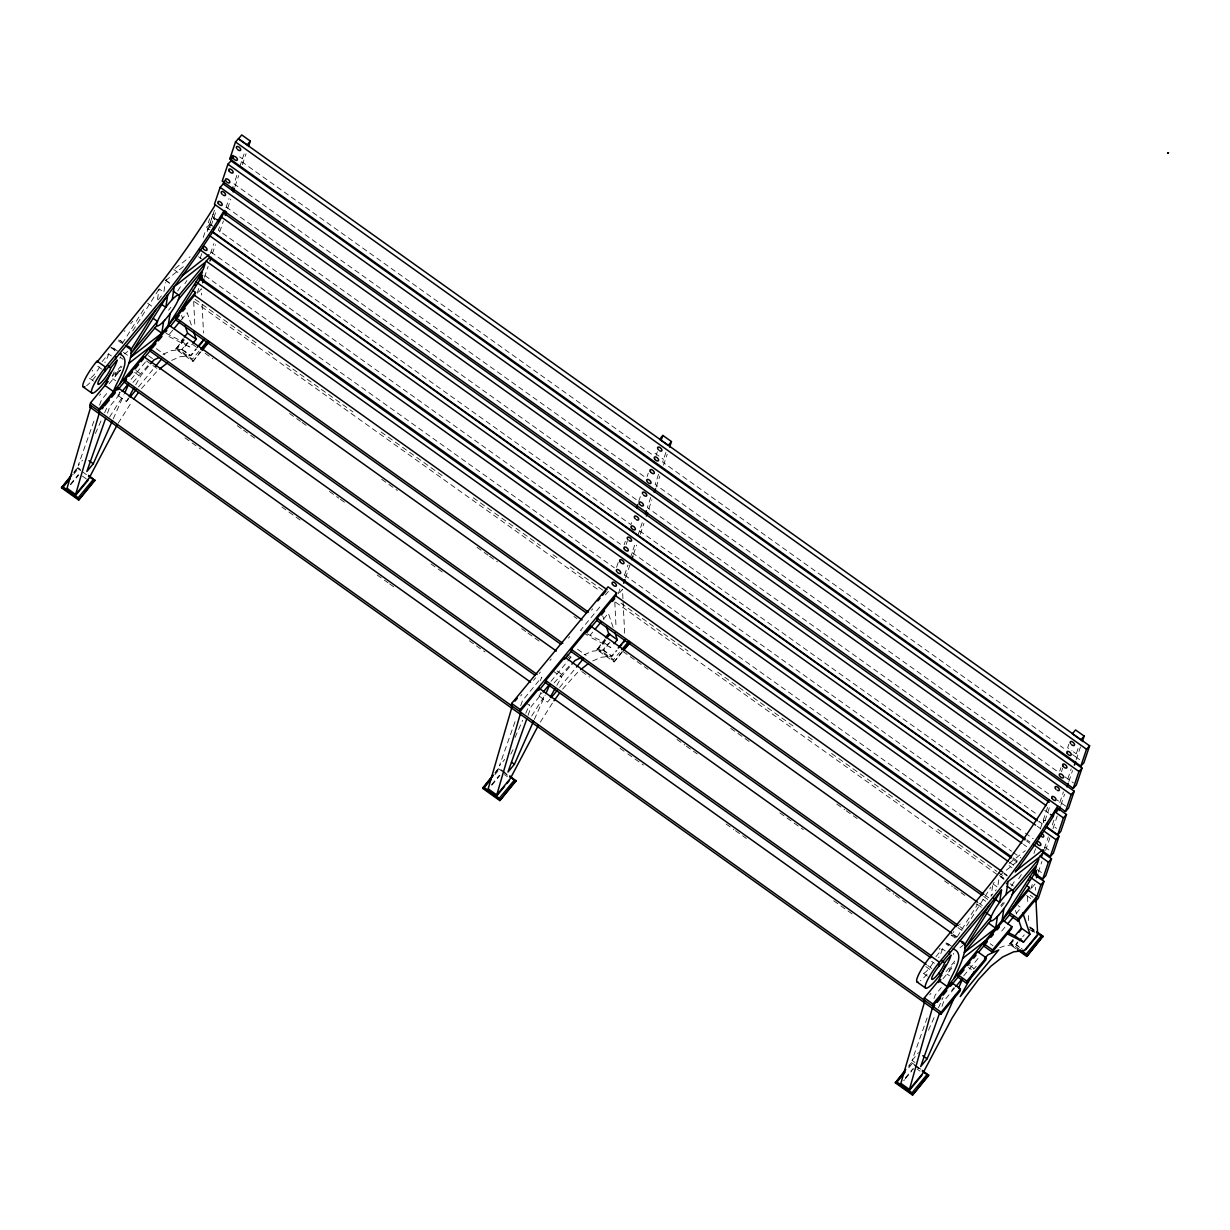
<?xml version="1.0" encoding="UTF-8"?>
<svg xmlns="http://www.w3.org/2000/svg" width="1230" height="1230" viewBox="0 0 1230 1230"><rect width="100%" height="100%" fill="white"/><g stroke="black" fill="none" stroke-linecap="round" stroke-linejoin="round"><path stroke-width="0.75" stroke-dasharray="5 3.75" d="M74.138 472.505L77.69 467.554L73.708 472.382M120.34 370.092L115.512 375.919L115.835 373.828L121.939 366.586M115.589 375.98L115.912 373.874M157.486 299.444L159.116 288.896L163.406 291.956M163.928 291.587L165.343 282.408M200.982 351.703L192.956 361.42L175.752 349.151L182.932 339.834M192.956 361.42L199.967 352.303M495.275 773.04L498.842 768.089L505.084 772.548M622.134 652.238L614.093 661.955L596.904 649.686L605.083 639.139M614.093 661.955L622.242 651.454M916.212 1065.933L911.522 1062.582L909.108 1066.149M949.422 971.008L949.745 968.902L954.557 963.075M992.672 885.677L991.026 896.24A18.819 3.567 -54.5 0 1 996.269 889.751M998.037 884.785L999.16 877.436M1015.842 948.653L1009.584 944.179L1013.151 939.228M236.837 175.429L233.992 183.87L644.966 477.148M647.103 476.579L648.241 473.212M658.542 474.273L655.129 484.405L1057.662 771.656M1059.783 771.072L1060.921 767.705M1067.809 778.898L1071.222 768.765M203.257 237.436L204.964 232.378L208.054 228.964M209.823 229.733L206.702 227.504L209.638 218.756M214.451 210.207L206.917 232.347L208.131 229.026M213.205 213.959L209.792 224.091L206.702 227.504M200.136 258.454L201.966 252.996M211.145 225.751L216.649 209.392M198.768 288.466L196.846 294.216L201.351 288.758L201.659 295.077M210.484 253.611L213.882 243.602M219.524 226.843L218.387 230.225L630.929 524.626L632.066 521.243M225.982 207.593L229.041 198.568M239.681 166.988L244.77 151.874M204.441 277.304L208.116 266.403M212.39 253.688L215.45 244.601M219.739 231.886L223.414 220.985M227.688 208.27L230.748 199.183M235.022 186.468L238.697 175.567M242.371 164.666L246.031 153.765M616.568 567.276L618.275 562.202M624.148 544.752L625.286 541.369M638.739 501.41L640.446 496.336M626.162 544.444L627.392 540.816M656.128 455.423L657.358 451.794M619.92 589.001L617.983 594.736L622.488 589.293L622.949 598.779M624.533 575.163L628.007 564.954M630.237 558.266L635.587 542.445M637.817 535.726L642.936 520.628M650.747 497.412L647.334 507.544L1049.867 794.795M665.907 452.409L662.647 462.096L1063.612 748.224M625.578 577.839L629.868 565.124M633.542 554.223L636.602 545.136M640.261 534.235L643.936 523.334M648.825 508.79L651.885 499.718M656.174 486.988L659.834 476.087M663.508 465.201L667.183 454.301M1068.824 744.242L1067.655 747.717L1071.945 750.792M1040.242 829.112L1041.948 824.054L1038.827 821.825M1047.591 807.295L1041.948 824.054M1033.953 853.482L1035.798 848.024M1044.962 820.779L1050.466 804.42M1061.475 771.717L1062.705 768.089M1030.663 889.244L1032.6 883.494M1044.301 848.639L1048.283 836.938M1053.91 820.195L1052.204 825.253L1056.508 828.328M1059.814 802.621L1063.443 791.905M1079.633 759.648L1075.328 756.588L1078.587 746.902M1038.274 872.331L1041.948 861.431M1045.608 850.53L1049.897 837.814M1052.957 828.728L1057.231 816.013M1060.906 805.112L1064.565 794.211M1068.855 781.496L1072.529 770.595M1076.189 759.694L1080.478 746.979M93.91 421.137L78.243 465.386L82.533 460.204M99.553 405.208L101.429 399.904L107.471 392.616M107.533 413.111L110.039 406.038L120.878 392.908M515.047 721.672L499.38 765.921L504.746 759.433M520.69 705.743L522.581 700.439L541.861 677.1L540.339 680.544M528.039 715.414L531.176 706.574L542.03 693.443M914.936 1062.459L912.076 1060.414L927.113 1017.933M934.016 998.468L935.261 994.932L941.288 987.644M941.98 1006.371L943.856 1001.066L954.711 987.936M95.417 433.467L101.552 419.676M104.627 412.773L106.918 407.607M113.222 418.907L123.953 394.769M515.016 737.447L522.688 720.196M525.764 713.308L529.592 704.682M534.358 719.442L545.09 695.304M928.481 1030.217L935.384 1014.704M938.444 1007.801L943.041 997.453M510.773 754.128L513.218 749.378M128.827 398.612L126.413 401.534L117.819 395.399L119.679 392.062M126.413 401.534L128.274 398.197M135.7 384.836L141.035 375.396L149.583 364.987M549.964 699.147L547.55 702.069L538.955 695.934L540.816 692.582M556.836 685.371L562.172 675.931L570.72 665.522M109.562 417.078L123.169 395.676M118.172 423.212L131.764 401.81M531.683 715.998L544.306 696.211M540.293 722.133L552.9 702.345M122.324 343.508L143.572 309.653M132.717 330.947L159.116 288.896A164.097 31.042 -54.5 0 1 158.393 289.819M957.155 936.922L977.389 904.68M966.534 925.975L990.903 887.153M177.735 290.941L181.748 284.653M184.869 283.684L186.899 280.502M1011.567 885.969L1015.58 879.681M1018.686 878.712L1021.746 873.946M1043.809 820.595L1043.24 822.516M166.311 279.564L165.804 280.225L170.109 283.3M209.976 225.567L209.407 227.489M994.163 882.356L993.348 883.401M132.932 382.422L148.476 365.049M141.527 388.557L157.086 371.183M554.069 682.942L569.628 665.584M562.663 689.077L578.223 671.718M115.051 350.858L111.131 347.352M124.245 331.47L124.953 330.609M130.626 323.751L132.779 321.153M102.121 361.651L108.547 353.871L111.423 355.916M112.56 376.226L120.971 366.063M168.525 310.237L170.909 307.223M99.507 395.414L100.722 393.969M118.003 373.059L109.163 383.76L109.485 381.654M119.202 371.598L120.417 370.138M117.819 395.399L120.233 392.478M131.087 379.347L145.555 361.851M172.723 330.194L167.91 336.021L189.728 347.045L191.88 344.462M181.164 319.985L187.191 312.681L191.373 325.089M138.467 386.943L154.15 367.985M166.019 333.284L181.133 340.91L183.27 338.327M175.752 349.151L183.793 339.434M184.439 339.864L177.397 348.398L192.434 359.129L199.491 350.596M73.708 474.242L78.413 468.553M70.387 484.251L78.243 474.749M163.021 354.271L171.293 350.642L181.763 349.52L187.375 342.724M70.679 484.743L78.72 475.026M188.036 342.77L182.409 349.581L191.004 355.716L196.631 348.905M171.616 360.405L179.888 356.777L190.358 355.654L195.97 348.859M520.659 695.949L521.858 694.489M533.513 680.39L535.665 677.807M539.14 673.579L540.354 672.134M549.995 660.464L551.194 659.003M568.475 638.093L569.69 636.633M591.538 610.203L592.66 608.85M599.748 607.082L580.452 630.421L585.48 632.958M538.955 695.934L541.369 693.013M551.009 681.343L566.692 662.386M567.891 660.925L571.504 656.543M583.312 632.466L589.047 636.556L592.66 632.174M603.515 619.044L608.343 613.216L613.124 627.392M559.604 687.478L575.286 668.52M494.844 772.917L498.842 768.089M596.904 649.686L604.929 639.969M605.591 640.399L598.533 648.917L613.57 659.664L619.459 652.546M494.844 774.762L499.549 769.073M491.523 784.771L499.38 775.269M584.158 654.806L592.43 651.177L602.9 650.04L608.512 643.259M491.816 785.278L499.857 775.561M609.972 642.337L603.546 650.116L612.14 656.251L616.968 650.409M592.752 660.941L601.024 657.312L611.495 656.174L615.984 650.747M939.182 949.36L940.074 948.269M953.127 932.478L953.834 931.617M959.492 924.791L960.2 923.93M976.159 904.619L976.897 903.727M935.938 956.679L942.38 948.899L945.24 950.944M954.803 961.091L945.194 972.715L949.483 975.774M1000.789 905.449L1003.234 902.497M1001.189 906.679L1005.833 901.052M929.726 994.824L930.926 993.363M942.98 978.773L953.035 966.626M1031.801 887.876L1035.183 883.786L1035.491 890.105M951.636 990.427L954.05 987.505M963.705 975.836L979.372 956.879M1001.727 931.048L1005.356 926.667M1016.195 913.552L1021.023 907.709L1018.163 905.664M912.076 1060.414L918.503 1052.634M908.524 1066.195L911.522 1062.582M1009.584 944.179L1013.028 940.012M1013.566 940.581L1011.214 943.425L1018.748 948.791M908.709 1067.84L912.23 1063.581M905.342 1077.911L913.198 1068.409M999.652 947.746L1005.125 945.67L1015.58 944.548L1017.825 941.826M903.696 1080.755L904.511 1079.771M905.311 1078.802L911.738 1071.023M912.537 1070.054L913.352 1069.085M1017.84 942.672L1016.241 944.609L1021.961 948.699M1022.668 936.83L1024.267 934.892M973.714 969.071L976.22 966.211M226.182 207.04L637.186 500.287M210.991 252.104L620.458 544.213M639.492 530.807L1035.814 813.553M632.128 552.624L1023.791 832.034M605.329 594.874L608.42 591.476M1044.808 847.132L1050.543 851.129M175.306 268.386L190.066 256.762M165.62 280.563L185.161 265.203M1009.123 863.414L1025.374 850.637M999.452 875.591L1017.487 861.415M124.676 353.794L127.659 351.473M960 947.669L962.982 945.347M110.762 347.798L113.56 348.228L115.866 351.18M946.101 942.887L949.176 944.917M587.171 633.819L602.27 641.445L610.864 647.58L589.047 636.556M239.696 156.887L242.418 158.824M654.96 453.224L663.57 459.359M1073.39 751.807L1076.25 753.852M241.495 161.561L652.484 454.839M1072.468 754.543L1075.328 756.588M1064.934 776.868L1073.498 782.957M1065.703 806.096L1057.139 800.023M212.252 216.296L215.542 218.802M1044.639 810.293L1048.944 813.368M209.746 224.137L212.621 226.182M1038.95 821.394L1042.071 823.623M1037.213 826.268L1040.349 828.513M1025.343 833.141L1033.154 838.706M1026.835 839.813L1029.956 842.043M1026.573 840.997L1029.695 843.227M1023.468 844.395L1026.589 846.624M198.614 256.762L201.489 258.807M205.026 275.674L614.431 567.845M624.594 575.087L1011.521 851.206M1013.09 852.329L1020.885 857.894M1037.29 869.595L1042.963 873.638M1013.09 857.94L1017.779 861.277M1012.751 859.063L1017.425 862.399M1009.615 862.43L1014.304 865.782M173.83 269.539L178.119 272.614M1009.077 865.597L1011.952 867.642M1004.157 873.069L1007.278 875.299M1003.941 873.731L1007.063 875.96M195.124 299.29L256.071 342.786M268.571 351.703L273.26 355.055M285.76 363.972L352.949 411.927M381.085 431.991L443.584 476.594M473.273 497.781L540.477 545.736M552.977 554.653L557.667 558.005M570.167 566.922L602.977 590.338M620.95 603.161L688.031 651.039M717.674 672.195L795.687 727.852M808.172 736.77L812.846 740.106M831.572 753.467L903.343 804.681M937.66 829.174L996.946 871.486M998.514 872.593L1004.756 877.052M1030.233 895.24L1033.077 897.254M1001.066 876.283L1003.926 878.328M165.65 280.44L171.354 284.653M1000.897 876.498L1003.742 878.666M194.355 301.596L599.087 590.415M615.492 602.131L1003.972 879.358M1010.214 883.817L1013.336 886.03M1026.62 895.517L1032.339 899.607M992.933 883.924L997.238 886.984M1030.064 926.959L1035.153 930.649M985.584 895.532L988.705 897.762M1029.495 927.097L1034.015 930.311M1030.34 928.081L1035.03 931.433M1031.924 930.295L1034.784 932.34M983.692 896.516L988.382 899.853M1029.095 929.05L1034.83 933.139M147.615 303.195L151.92 306.27M982.878 899.253L985.737 901.298M979.157 903.312L982.278 905.541M192.633 344.385L195.77 346.614M205.149 353.302L212.959 358.883M289.527 413.511L300.458 421.321M302.026 422.444L308.284 426.902M381.715 479.316L397.352 490.463M477.04 547.335L487.987 555.145M489.54 556.252L497.366 561.833M573.933 616.476L577.055 618.705M623.103 651.562L635.587 660.464M637.14 661.586L648.072 669.381M730.758 728.391L749.485 741.752M836.846 804.097L844.656 809.663M846.209 810.77L857.126 818.565M944.502 880.911L952.297 886.492M953.865 887.599L964.781 895.394M977.266 904.296L981.955 907.632M181.133 340.91L189.728 347.045M181.763 349.52L190.358 355.654M602.9 650.04L611.495 656.174M1015.58 944.548L1024.175 950.682M175.875 348.367L193.064 360.636M597.011 648.902L614.216 661.171M1009.707 943.395L1017.518 948.976M156.394 348.72L164.989 354.855M577.547 649.255L586.141 655.39M990.227 943.748L993.087 945.793M959.861 926.651L962.982 928.881M957.97 927.635L962.66 930.972M148.446 355.67L152.735 358.745M566.723 654.16L572.442 658.25M565.523 655.283L569.828 658.342M953.435 934.431L956.556 936.66M120.571 340.787L122.708 342.309M954.388 935.815L956.54 937.337M118.618 341.033L121.478 343.078M146.601 361.005L151.29 364.341M152.858 365.464L159.101 369.923M237.236 425.672L241.926 429.024M243.494 430.131L255.994 439.064M329.44 491.477L338.804 498.165M340.372 499.272L346.629 503.731M431.007 563.955L443.507 572.873M521.643 628.638L526.332 631.974M527.901 633.096L540.401 642.014M581.775 671.549L589.585 677.115M676.946 739.461L684.756 745.026M686.309 746.149L697.241 753.929M779.928 812.938L803.328 829.65M886.015 888.66L893.826 894.225M895.379 895.332L906.295 903.128M951.005 935.046L955.31 938.106M123.354 352.334L127.659 355.393M113.56 348.228L117.849 351.303M947.377 943.256L951.682 946.331M946.008 943.841L948.884 945.885M123.077 359.298L120.202 357.254A89.359 16.897 -54.5 0 0 120.34 356.854M135.93 370.491L141.665 374.581M557.067 671.011L562.802 675.101M969.763 965.519L974.052 968.579M134.624 372.398L140.343 376.488M552.885 670.888L561.48 677.023M968.441 967.426L971.316 969.471M97.77 366.263L102.059 369.323M931.587 961.291L934.462 963.336M112.806 378.702L115.666 380.747M927.712 965.55L932.386 968.886M184.946 437.834L200.582 448.996M281.839 506.975L300.581 520.351M377.164 574.994L388.096 582.805M389.664 583.927L395.906 588.386M469.353 640.799L484.989 651.946M620.028 748.317L626.27 752.76M627.823 753.882L643.428 765.014M726.115 824.023L733.926 829.589M735.479 830.696L746.395 838.491M833.771 900.837L852.498 914.198M925.821 966.534L930.51 969.87M89.467 378.194L93.772 381.269M923.3 973.222L927.589 976.297M525.441 702.484L531.176 706.574M77.751 467.538L80.565 469.553M917.242 1066.61L920.901 1069.285M502.563 771.225L507.068 774.454M915.243 1065.718L921.255 1070.023M77.582 468.338L80.703 470.567M82.272 471.69L86.961 475.041M498.719 768.873L501.84 771.102M503.408 772.225L508.098 775.561M914.52 1065.595L920.778 1070.069M504.5 774.608L507.36 776.653M917.18 1069.101L920.055 1071.146M82.379 476.102L88.114 480.192M1015.411 910.446L1016.61 913.982M602.731 615.938L603.93 619.49M181.594 315.418L182.778 318.954M1027.511 896.624L1027.819 902.943M1028.434 915.597L1028.741 921.931M623.103 601.931L624.655 633.558M614.816 602.131L616.061 627.423M202.12 304.563L203.519 333.038M193.679 301.596L194.924 326.903M1043.978 822.27A2.691 1.399 42.2 0 1 1045.485 820.487M210.345 227.565A2.691 1.399 42.2 0 1 210.038 225.505A2.691 1.399 42.2 0 1 212.175 225.736M215.25 219.232A2.691 1.399 42.2 0 1 213.267 217.187M214.927 219.693A2.46 2.306 67 0 1 213.297 217.587M158.255 299.812A18.819 3.567 -54.5 0 1 161.453 295.846M108.547 353.871A21.51 4.074 -54.5 0 1 104.858 362.619M95.556 376.365A21.51 4.074 -54.5 0 1 86.577 385.728M99.784 366.878A10.747 2.03 -54.5 0 1 92.373 376.518A10.747 2.03 -54.5 0 1 89.344 376.795M92.142 371.076A10.747 2.03 -54.5 0 1 92.711 370.184M118.618 340.11A107.84 20.403 -54.5 0 1 122.262 342.97M120.294 357.161A107.794 20.387 -54.5 0 1 119.91 358.238M114.175 371.86A107.794 20.387 -54.5 0 1 112.068 376.211M942.38 948.899A21.51 4.074 -54.5 0 1 938.69 957.647M927.066 974.191A21.51 4.074 -54.5 0 1 920.409 980.756M933.063 962.798A10.747 2.03 -54.5 0 1 925.929 971.808A10.747 2.03 -54.5 0 1 923.161 971.823M951.467 935.108A107.84 20.403 -54.5 0 1 956.079 937.998M953.742 953.265A107.794 20.387 -54.5 0 1 953.327 954.357"/><path stroke-width="1.5" d="M88.637 475.364L94.772 480.607L78.689 500.057L61.5 487.787L71.955 474.503M108.148 381.577L90.513 402.902L89.79 407.038L940.812 1014.335L960.107 990.996L960.43 988.905L951.912 982.816L932.617 1006.155L932.94 1004.064L1029.326 887.46L1026.45 885.416M96.786 362.358L147.431 300.028A164.097 31.042 -54.5 0 0 198.537 231.025L199.829 229.072A164.097 31.042 -54.5 0 0 215.327 204.857M78.689 500.057L94.895 479.823M192.633 290.388L195.493 292.433L99.107 409.037L98.784 411.127L118.08 387.788L530.622 682.189M84.885 386.774A21.51 4.074 -54.5 0 1 84.639 379.87A21.51 4.074 -54.5 0 1 96.986 361.051L105.58 367.186A21.51 4.074 -54.5 0 0 91.42 391.125A21.51 4.074 -54.5 0 0 102.997 383.929A21.51 4.074 -54.5 0 0 117.142 360.006L110.715 367.785A10.747 2.03 -54.5 0 1 103.643 379.747A10.747 2.03 -54.5 0 1 97.862 383.345A10.747 2.03 -54.5 0 1 104.934 371.368L105.58 367.186L156.026 306.162A164.097 31.042 -54.5 0 0 207.132 237.159L208.439 235.207A164.097 31.042 -54.5 0 0 223.921 210.991M556.344 651.07L143.802 356.685L124.507 380.009L124.184 382.115L535.173 675.393M582.067 619.951L169.525 325.566L150.229 348.905L149.906 350.996L560.895 644.274M151.167 346.061L128.796 363.388A89.359 16.897 -54.5 0 0 130.518 357.453L161.806 333.192L163.636 321.384M170.063 313.604L168.233 325.412L202.412 271.892L200.367 277.965L1011.537 856.818M172.231 299.567L174.245 286.575L167.71 295.031A164.097 31.042 -54.5 0 1 156.21 309.33L104.934 371.368M195.493 292.433L194.525 295.308L175.952 317.786L175.629 319.877L586.618 613.155M509.774 775.899L515.908 781.142L499.826 800.592L482.637 788.322L493.092 775.038M511.326 705.528L511.649 703.437L608.035 586.833L616.63 592.968L615.677 595.843L597.088 618.306L596.765 620.397L982.14 895.409M499.826 800.592L516.031 780.358M616.63 592.968L520.244 709.572L519.921 711.663L539.217 688.323L926.144 964.443M538.894 690.414L539.217 688.323M951.866 933.324L564.939 657.204L545.643 680.544L545.321 682.635L930.695 957.647M977.589 902.205L590.661 626.085L571.366 649.425L571.043 651.516L956.417 926.528M590.338 628.176L590.661 626.085M922.469 1070.392L928.589 1075.635L912.522 1095.084L895.332 1082.815L905.787 1069.531M924.022 1000.021L924.345 997.93L938.767 980.495L945.762 964.997M930.572 957.647L930.803 956.079L981.263 895.056A164.097 31.042 -54.5 0 0 1032.37 826.053L1033.661 824.1A164.097 31.042 -54.5 0 0 1049.144 799.884M912.522 1095.084L928.712 1074.851M918.041 982.047A21.51 4.074 -54.5 0 1 918.825 974.16A21.51 4.074 -54.5 0 1 930.803 956.079L939.397 962.214A21.51 4.074 -54.5 0 0 925.252 986.153A21.51 4.074 -54.5 0 0 936.814 978.957A21.51 4.074 -54.5 0 0 950.975 955.034L944.548 962.813A10.747 2.03 -54.5 0 1 937.46 974.775A10.747 2.03 -54.5 0 1 931.679 978.373A10.747 2.03 -54.5 0 1 938.751 966.396L939.397 962.214L989.858 901.19A164.097 31.042 -54.5 0 0 1040.964 832.187L1042.256 830.235A164.097 31.042 -54.5 0 0 1057.739 806.019M940.812 1014.335L941.135 1012.244L960.43 988.905M951.574 984.907L951.912 982.816M958.339 975.036L958.016 977.143L966.534 983.216L985.83 959.877L986.153 957.786L977.619 951.697L958.339 975.036L966.857 981.125L966.534 983.216M984.062 943.933L983.739 946.024L992.256 952.097L1011.552 928.758L1011.875 926.667L1003.342 920.594L984.062 943.933L992.579 950.006L992.256 952.097M984.999 941.088L962.629 958.416A89.359 16.897 -54.5 0 0 964.335 952.481L995.639 928.22L997.453 916.412M989.72 904.742L989.981 904.434A164.097 31.042 -54.5 0 0 1001.528 890.059L999.636 902.374L993.902 898.284M1003.895 908.632L1002.066 920.44L1036.244 866.919L1034.199 872.992L1042.717 879.081L1045.808 875.668L1051.496 858.786L1042.963 852.698L1043.84 850.007M1006.063 894.594L1008.062 881.602M1004.095 921.378L1009.461 914.905L1009.784 912.814L1028.357 890.336L1029.326 887.46M1009.461 914.905L1017.979 920.978L1018.302 918.887L1036.875 896.424L1028.357 890.336M1017.395 949.76L1026.773 956.448L1042.979 936.215L1036.721 931.756M1026.773 956.448L1042.979 936.215M115.42 359.375L115.912 356.869M949.237 954.403L949.729 951.897M91.082 405.639L67.02 488.325L75.614 494.46L99.676 411.773M512.218 706.158L488.156 788.845L496.751 794.98L520.813 712.293M924.899 1000.667L900.852 1083.353L909.447 1089.488L932.294 1008.246L934.708 1005.341M238.512 138.806L241.726 134.916L250.32 141.05L247.107 144.94L238.512 138.806L1089.611 745.826L1083.922 762.723L1080.832 766.121L229.81 158.824L235.499 141.942L238.589 138.529M220.124 187.344L214.451 204.226L1065.457 811.523L1068.547 808.125L1074.236 791.228L223.214 183.931L220.124 187.344L1071.146 794.642L1065.457 811.523M231.071 160.853L227.919 164.205L222.23 181.087L1073.252 788.384L1076.342 784.986L1082.031 768.104L231.071 160.853L232.9 155.426L229.81 158.824M223.276 184.008L224.321 180.871M1025.005 839.89L209.146 257.67L205.779 261.882L174.214 286.698L182.424 275.674A164.097 31.042 -54.5 0 0 206.486 241.341L207.778 239.404A164.097 31.042 -54.5 0 0 219.417 221.4L225.013 210.484M202.443 277.442L201.566 280.194M231.87 190.143L232.931 187.006M202.612 282.746L203.826 279.118M209.946 260.96L211.176 257.316M225.244 215.527L226.458 211.898M233.193 191.911L234.423 188.282M248.491 146.493L250.32 141.05M1049.298 802.237L636.587 507.759L637.647 504.592M661.632 439.079L662.862 435.435L671.457 441.57L669.627 447.028M645.212 513.863L646.242 510.727M623.748 583.281L624.978 579.653M631.697 559.665L632.927 556.037M646.38 516.062L647.61 512.433M654.329 492.446L655.559 488.817M1038.843 838.952L1040.073 835.308M1041.825 856.08L1042.963 852.698L1039.611 856.91L1008.231 881.387M1015.242 872.055L1016.241 870.702A164.097 31.042 -54.5 0 0 1040.319 836.369L1041.61 834.432A164.097 31.042 -54.5 0 0 1053.234 816.428L1054.802 811.769L1057.892 808.371L1066.487 814.506L1060.814 831.388L1057.723 834.786L1046.761 826.975M1036.275 872.47L1035.322 875.299L1043.978 881.357L1038.305 898.238L1035.214 901.652L1040.903 884.754L1043.978 881.357M1056.755 811.739L1057.892 808.371M1036.429 877.774L1037.659 874.146M1059.061 810.555L1060.291 806.926M1067.025 786.939L1068.24 783.31M1074.359 765.137L1075.589 761.508M1082.308 741.521L1084.153 736.078L1075.543 729.943L1072.329 733.833L1080.924 739.968L1084.153 736.078M1042.717 879.081L1048.406 862.184L1051.496 858.786M1033.092 844.272L1050.297 856.557L1055.986 839.675L1059.076 836.262L1046.207 827.16M1057.723 834.786L1063.397 817.904L1066.487 814.506M1073.252 788.384L1078.941 771.502L1082.031 768.104M1080.832 766.121L1086.521 749.239L1089.611 745.826M1059.076 836.262L1053.387 853.159L1050.297 856.557M105.642 418.431L86.838 471.521L93.28 463.741L112.453 420.629M526.778 718.95L507.975 772.056L514.417 764.276L533.589 721.164M939.474 1013.458L920.67 1066.548L927.097 1058.769L955.479 994.962M110.946 372.459L104.934 385.467L113.529 391.601C115.512 382.607 134.008 359.052 119.356 353.933M124.722 393.046L128.55 384.421M545.859 693.582L549.702 684.956M958.554 988.074L962.383 979.449M129.196 396.521L133.839 388.173M550.333 697.056L554.991 688.708M974.175 971.516L960.246 996.561L998.822 949.883L987.89 954.849L984.538 958.647M117.281 424.734L89.083 478.163L75.614 494.46M538.433 725.27L510.235 778.698L496.751 794.98M156.825 325.612L130.518 357.438A87.007 16.451 -54.5 0 0 131.164 353.256A89.375 16.913 -54.5 0 0 130.918 349.643L156.21 309.33M990.042 904.358L964.751 944.655A89.375 16.913 -54.5 0 1 964.981 948.284A87.007 16.451 -54.5 0 1 964.335 952.466L990.657 920.64M1001.528 890.059L964.981 948.284L991.303 916.458L985.568 912.368M179.226 312.128L201.597 277.088M1013.043 907.156L1036.444 870.517L1034.199 872.992M133.947 398.751L138.329 392.631M553.992 700.808L559.466 693.167M1006.432 883.74L1007.247 882.679M178.396 299.52L203.227 269.478L205.164 263.727L179.042 295.323L173.307 291.233M102.075 408.852L103.289 407.391M104.489 405.931L109.316 400.104M111.73 397.182L115.343 392.8M117.757 389.895L126.598 379.194M129.012 376.272L132.625 371.891M135.039 368.985L138.652 364.603M141.066 361.682L143.48 358.776M144.556 357.469L151.121 349.535M152.32 348.075L155.933 343.693M158.347 340.787L161.96 336.405M165.589 332.023L166.788 330.562M170.278 326.35L179.211 315.541M182.809 311.19L185.192 308.3M122.093 391.447L128.12 384.16M173.937 328.733L179.964 321.43M150.721 363.619L153.95 359.898L158.808 357.653M130.026 397.152L136.053 389.864M155.349 366.525L161.376 359.237M184.346 337.035L187.56 333.146L185.177 326.042M61.5 487.787L70.679 476.671M70.187 478.501L63.145 487.034L78.182 497.766L93.449 479.285L88.944 476.072M66.666 489.617L67.466 488.633M192.941 343.155L196.154 339.28L193.771 332.177M197.092 347.506L203.826 339.357M75.261 495.752L88.114 480.192M199.045 345.999L202.258 342.109M203.058 341.125L203.873 340.157M200.659 349.182L207.716 340.649M202.258 349.535L207.993 342.586M202.135 350.319L209.023 341.971M662.862 435.435L659.649 439.325L668.244 445.46L671.457 441.57M514.955 701.146L517.353 698.24M597.78 600.932L600.102 598.134M602.423 595.32L605.913 591.107M539.97 689.123L546.535 681.174M564.616 659.295L572.258 650.055M586.725 632.558L597.888 619.044M601.255 614.985L604.622 610.91M612.463 601.424L614.708 598.702M543.23 691.983L549.257 684.68M595.074 629.253L601.101 621.965M571.858 664.154L575.148 660.387L581.498 657.481M551.163 697.687L557.205 690.399M576.486 667.06L583.727 658.296M605.483 637.555L608.696 633.665L606.313 626.577M606.206 637.786L609.649 633.619M607.236 637.186L609.527 634.403M482.637 788.322L492.969 775.823M491.324 779.036L484.282 787.554L499.319 798.285L514.586 779.82L510.081 776.591M487.803 790.137L488.602 789.168M614.077 643.69L617.306 639.8L614.908 632.712M618.229 648.041L624.963 639.892M497.566 794.857L504.577 786.37M506.914 783.541L509.251 780.712M619.382 647.503L621.796 644.582M623.395 642.629L625.009 640.692M621.796 649.701L628.853 641.184M623.395 650.055L629.145 643.106M624.425 649.455L630.16 642.506M938.751 966.396L989.258 905.311M938.49 982.524L940.904 979.603M1012.213 894.548L1037.059 864.505L1038.981 858.755L1012.874 890.351L1007.139 886.261M937.106 1002.419L940.735 998.037M943.149 995.132L946.762 990.75M950.375 986.368L959.216 975.682M960.43 974.221L964.043 969.84M967.656 965.473L970.07 962.552M973.683 958.17L976.097 955.249M978.373 952.497L987.352 941.642M990.965 937.26L993.379 934.354M996.992 929.972L999.406 927.051M955.91 986.475L961.937 979.188M1007.754 923.761L1013.797 916.458M966.857 981.125L986.153 957.786M992.579 950.006L1011.875 926.667M1017.979 920.978L1035.921 899.284M1008.246 932.555L1014.965 935.938L1021.392 928.158L1018.409 919.302M1018.886 932.294L1021.192 929.511M895.332 1082.815L904.511 1071.699M905.188 1072.099L896.962 1082.046L912.014 1092.793L927.282 1074.313L922.761 1071.099M900.483 1084.645L901.283 1083.661M1019.455 940.719L1021.054 938.782M1006.77 933.601L1023.56 942.072L1029.987 934.293L1022.822 913.029M909.447 1089.488L922.915 1073.19L951.989 1018.24L965.596 996.838L978.557 979.495L990.903 966.211L1002.619 956.986L1013.72 951.805L1024.175 950.682L1037.659 934.385L1035.952 899.591M909.078 1090.779L921.947 1075.22M1025.636 949.775L1028.849 945.885M1029.648 944.917L1033.677 940.043M1034.476 939.074L1037.689 935.184M200.367 277.965L202.612 275.489M636.587 507.759L224.075 213.344M1071.146 794.642L1074.236 791.228M159.454 369.138L167.357 362.973M580.591 669.658L588.494 663.508M182.424 275.674L209.008 254.779M1016.241 870.702L1042.825 849.807M953.173 948.96C967.841 954.08 949.345 977.635 947.361 986.629L938.767 980.495M235.499 141.942L1086.521 749.239M227.919 164.205L1078.941 771.502M220.985 216.741L1046.207 805.635M1054.802 811.769L1063.397 817.904M216.542 219.355L219.417 221.4M1050.374 814.383L1053.234 816.428M212.959 231.963L1037.382 820.287M1037.274 820.702L212.39 232.132M209.654 235.73L1035.645 825.161M1043.47 830.742L1055.986 839.675M199.275 249.26L1025.267 838.691M206.056 261.083L1021.899 843.273M1039.873 856.111L1048.406 862.184M198.63 278.226L1011.183 857.956M196.139 281.931L1008.047 861.308M1029.941 876.944L1040.903 884.754M194.525 295.308L607.067 589.708M615.677 595.843L1002.604 871.947M161.499 304.271L165.804 307.346L167.71 295.031L131.164 353.256L157.471 321.43L153.181 318.355M175.952 317.786L588.494 612.171M597.088 618.306L984.015 894.425M1009.784 912.814L1018.302 918.887M1037.028 932.463L1041.533 935.676L1026.266 954.157L1020.254 949.867M1036.598 932.54L1042.856 936.999M187.56 333.146L196.154 339.28M608.696 633.665L617.306 639.8M1021.392 928.158L1029.987 934.293M1014.965 935.938L1023.56 942.072M154.642 328.087L161.806 333.192M988.474 923.1L995.639 928.22M1019.086 950.098L1026.896 955.664M150.229 348.905L562.771 643.29M571.366 649.425L958.293 925.544M126.613 346.568L130.918 349.643M961.875 942.626L964.751 944.655A107.84 20.403 -54.5 0 0 959.538 941.288M107.856 365.74L110.715 367.785M941.673 960.768L944.548 962.813M124.507 380.009L537.049 674.409M545.643 680.544L931.018 955.541M938.628 973.345L941.75 975.575M83.256 386.973L91.85 393.108M917.088 982.001L925.683 988.136M90.513 402.902L99.107 409.037M511.649 703.437L520.244 709.572M924.345 997.93L932.94 1004.064M90.113 404.947L941.135 1012.244M88.975 460.681L93.28 463.741M511.542 762.231L514.417 764.276M922.808 1055.709L927.097 1058.769M88.514 476.148L94.772 480.607M509.651 776.684L515.908 781.142M922.346 1071.176L928.589 1075.635M61.623 487.003L78.812 499.272M482.76 787.538L499.949 799.808M895.44 1082.031L912.645 1094.3M627.93 539.616A2.691 1.399 42.2 0 1 628.376 537.11A2.691 1.399 42.2 0 1 631.59 540.062A2.691 1.399 42.2 0 1 629.068 540.662M1029.049 880.05A2.691 1.399 42.2 0 1 1028.895 880.419M1055.97 789.337A2.691 1.399 42.2 0 1 1055.863 786.508A2.691 1.399 42.2 0 1 1059.276 789.168A2.691 1.399 42.2 0 1 1057.185 790.275M1048.022 823.516A2.691 1.399 42.2 0 1 1047.36 824.408M1070.715 743.781A2.691 1.399 42.2 0 1 1071.561 741.521A2.691 1.399 42.2 0 1 1074.559 744.704A2.691 1.399 42.2 0 1 1071.638 744.765M1059.676 775.93A2.691 1.399 42.2 0 1 1060.952 773.977A2.691 1.399 42.2 0 1 1063.627 777.36A2.691 1.399 42.2 0 1 1060.306 776.745M195.247 284.791A2.691 1.399 42.2 0 1 194.97 285.483M222.061 194.202A2.691 1.399 42.2 0 1 222.184 191.48A2.691 1.399 42.2 0 1 225.521 194.371A2.691 1.399 42.2 0 1 223.014 195.047M214.143 228.134A2.691 1.399 42.2 0 1 213.451 229.395M236.744 148.538A2.691 1.399 42.2 0 1 237.99 146.57A2.691 1.399 42.2 0 1 240.711 149.906A2.691 1.399 42.2 0 1 237.498 149.46M225.72 180.687A2.691 1.399 42.2 0 1 226.843 178.873A2.691 1.399 42.2 0 1 229.779 181.702A2.691 1.399 42.2 0 1 227.765 182.655M226.92 182.102A2.691 1.399 42.2 0 1 226.228 181.44M642.675 493.937A2.691 1.399 42.2 0 1 644.182 492.246A2.691 1.399 42.2 0 1 646.749 495.567A2.691 1.399 42.2 0 1 643.551 495.075M635.295 518.814A2.691 1.399 42.2 0 1 635.218 515.985A2.691 1.399 42.2 0 1 638.631 518.722A2.691 1.399 42.2 0 1 636.387 519.69M658.665 449.996A2.691 1.399 42.2 0 1 658.311 447.028A2.691 1.399 42.2 0 1 661.802 449.627A2.691 1.399 42.2 0 1 659.741 450.795M647.626 482.221A2.691 1.399 42.2 0 1 647.61 479.393A2.691 1.399 42.2 0 1 650.993 482.252A2.691 1.399 42.2 0 1 648.487 482.96M1041.21 833.156A2.691 1.399 42.2 0 1 1043.716 835.893A2.691 1.399 42.2 0 1 1042.01 836.938M1040.964 836.339A2.691 1.399 42.2 0 1 1040.334 835.77M616.876 571.765A2.691 1.399 42.2 0 1 617.798 569.536A2.691 1.399 42.2 0 1 620.72 572.826A2.691 1.399 42.2 0 1 617.568 572.55M128.889 363.296A107.794 20.387 -54.5 0 1 119.894 383.868M125.706 346.26A107.84 20.403 -54.5 0 1 131.01 349.52M121.293 353.763A89.359 16.897 -54.5 0 1 121.186 354.132M962.706 958.324A107.794 20.387 -54.5 0 1 953.727 978.895M1168.5 152.812L1167.624 153.012L1168.5 152.812M620.012 561.649A2.691 1.399 42.2 0 0 623.81 563.509A2.691 1.399 42.2 0 0 621.688 559.911A2.691 1.399 42.2 0 0 620.012 561.649M1036.89 843.426A2.691 1.399 42.2 0 0 1040.688 845.287A2.691 1.399 42.2 0 0 1038.566 841.689A2.691 1.399 42.2 0 0 1036.89 843.426M1052.05 798.393A2.691 1.399 42.2 0 0 1055.847 800.253A2.691 1.399 42.2 0 0 1053.726 796.656A2.691 1.399 42.2 0 0 1052.05 798.393M1067.225 753.36A2.691 1.399 42.2 0 0 1071.023 755.205A2.691 1.399 42.2 0 0 1068.885 751.607A2.691 1.399 42.2 0 0 1067.225 753.36M1062.951 766.029A2.691 1.399 42.2 0 0 1066.748 767.874A2.691 1.399 42.2 0 0 1064.627 764.276A2.691 1.399 42.2 0 0 1062.951 766.029M203.073 248.399A2.691 1.399 42.2 0 0 206.871 250.259A2.691 1.399 42.2 0 0 204.734 246.661A2.691 1.399 42.2 0 0 203.073 248.399M218.233 203.365A2.691 1.399 42.2 0 0 222.03 205.225A2.691 1.399 42.2 0 0 219.893 201.628A2.691 1.399 42.2 0 0 218.233 203.365M233.393 158.332A2.691 1.399 42.2 0 0 237.19 160.192A2.691 1.399 42.2 0 0 235.053 156.579A2.691 1.399 42.2 0 0 233.393 158.332M229.134 171.001A2.691 1.399 42.2 0 0 232.931 172.846A2.691 1.399 42.2 0 0 230.794 169.248A2.691 1.399 42.2 0 0 229.134 171.001M612.432 584.173A2.691 1.399 42.2 0 0 616.23 586.018A2.691 1.399 42.2 0 0 614.093 582.42A2.691 1.399 42.2 0 0 612.432 584.173M624.287 548.98A2.691 1.399 42.2 0 0 628.069 550.84A2.691 1.399 42.2 0 0 625.947 547.242A2.691 1.399 42.2 0 0 624.287 548.98M639.446 503.946A2.691 1.399 42.2 0 0 643.244 505.807A2.691 1.399 42.2 0 0 641.107 502.209A2.691 1.399 42.2 0 0 639.446 503.946M631.39 527.87A2.691 1.399 42.2 0 0 635.187 529.73A2.691 1.399 42.2 0 0 633.05 526.133A2.691 1.399 42.2 0 0 631.39 527.87M654.606 458.913A2.691 1.399 42.2 0 0 658.404 460.758A2.691 1.399 42.2 0 0 656.266 457.16A2.691 1.399 42.2 0 0 654.606 458.913M650.347 471.582A2.691 1.399 42.2 0 0 654.129 473.427A2.691 1.399 42.2 0 0 652.008 469.829A2.691 1.399 42.2 0 0 650.347 471.582M164.866 320.046A18.819 3.567 -54.5 0 0 178.888 295.169A18.819 3.567 -54.5 0 0 160.038 316.202A18.819 3.567 -54.5 0 0 164.866 320.046M998.698 915.058A18.819 3.567 -54.5 0 0 1012.721 890.197A18.819 3.567 -54.5 0 0 993.855 911.23A18.819 3.567 -54.5 0 0 998.698 915.058"/></g></svg>
